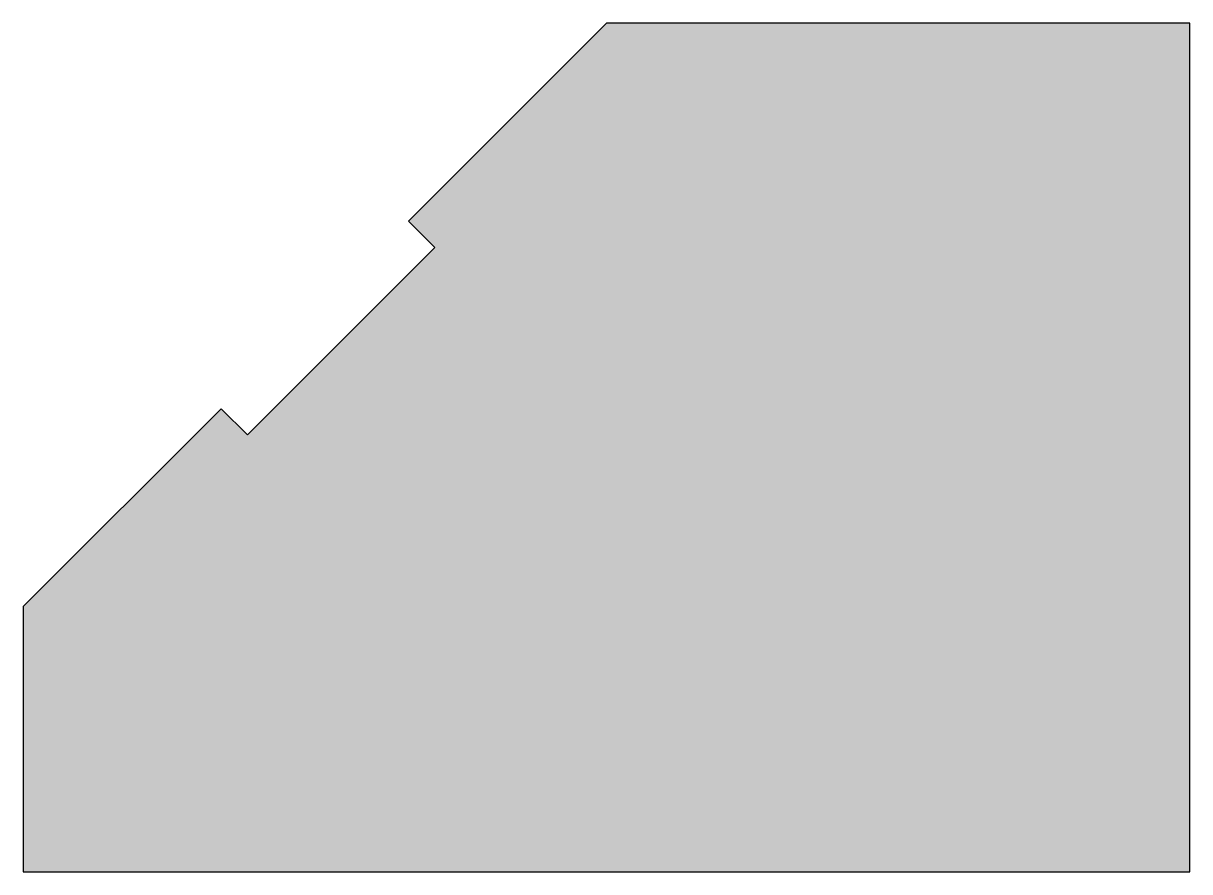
# Model space of a CAD drawing. Header units: metres. Extents: x -0.22 to 0, y -0.16 to 0.
import ezdxf

# ---------------------------------------------------------------- set-up
doc = ezdxf.new("R2010")
doc.units = ezdxf.units.M

msp = doc.modelspace()

# ---------------------------------------------------------------- hatches: boundary and pattern name
msp.add_hatch(color=254).paths.add_polyline_path([(-0.17773, -0.07763), (-0.18268, -0.07268), (-0.22, -0.11), (-0.22, -0.16), (0, -0.16), (0, 0), (-0.11, 0), (-0.14732, -0.03732), (-0.14237, -0.04227)])

# ---------------------------------------------------------------- linework, layer by layer
at = {"flags": 128}
msp.add_lwpolyline([(-0.17773, -0.07763), (-0.18268, -0.07268), (-0.22, -0.11), (-0.22, -0.16), (0, -0.16), (0, 0), (-0.11, 0), (-0.14732, -0.03732), (-0.14237, -0.04227)], close=True, dxfattribs=at)

doc.saveas('drawing.dxf')
